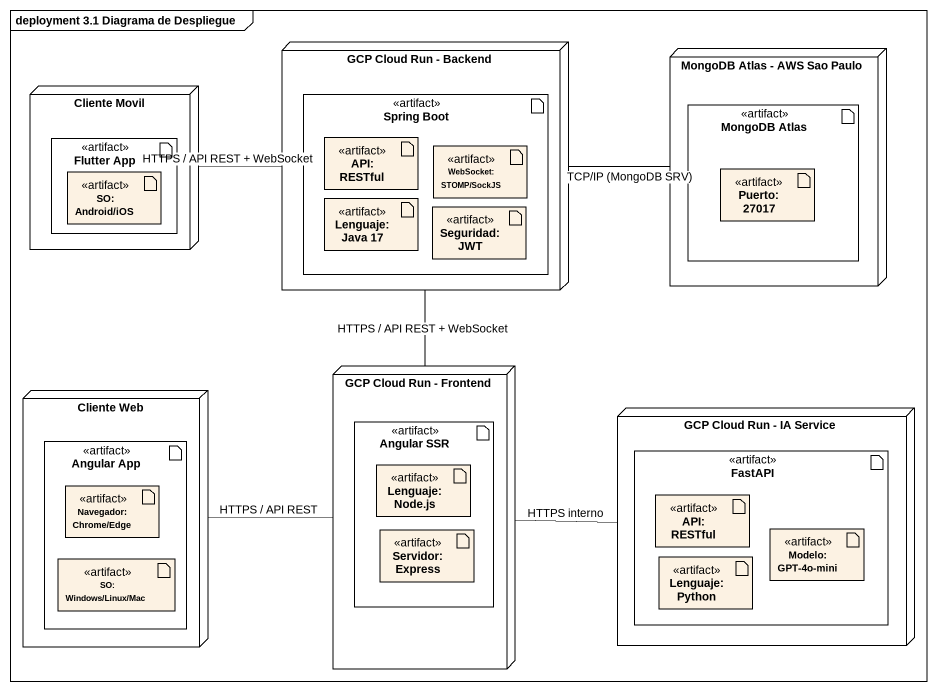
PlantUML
@startuml
mainframe deployment 3.1 Diagrama de Despliegue
node "GCP Cloud Run - Backend" as GCP_Cloud_Run_Backend {
  artifact "Spring Boot" as Spring_Boot <<artifact>> {
    artifact "API: RESTful" as API_RESTful <<artifact>>
    artifact "WebSocket: STOMP/SockJS" as WebSocket_STOMP_SockJS <<artifact>>
    artifact "Lenguaje: Java 17" as Lenguaje_Java_17 <<artifact>>
    artifact "Seguridad: JWT" as Seguridad_JWT <<artifact>>
  }
}
node "MongoDB Atlas - AWS Sao Paulo" as MongoDB_Atlas_AWS_Sao_Paulo {
  artifact "MongoDB Atlas" as MongoDB_Atlas <<artifact>> {
    artifact "Puerto: 27017" as Puerto_27017 <<artifact>>
  }
}
node "Cliente Movil" as Cliente_Movil {
  artifact "Flutter App" as Flutter_App <<artifact>> {
    artifact "SO: Android/iOS" as SO_Android_iOS <<artifact>>
  }
}
node "Cliente Web" as Cliente_Web {
  artifact "Angular App" as Angular_App <<artifact>> {
    artifact "Navegador: Chrome/Edge" as Navegador_Chrome_Edge <<artifact>>
    artifact "SO: Windows/Linux/Mac" as SO_Windows_Linux_Mac <<artifact>>
  }
}
node "GCP Cloud Run - Frontend" as GCP_Cloud_Run_Frontend {
  artifact "Angular SSR" as Angular_SSR <<artifact>> {
    artifact "Lenguaje: Node.js" as Lenguaje_Node_js <<artifact>>
    artifact "Servidor: Express" as Servidor_Express <<artifact>>
  }
}
node "GCP Cloud Run - IA Service" as GCP_Cloud_Run_IA_Service {
  artifact FastAPI <<artifact>> {
    artifact "API: RESTful" as API_RESTful_2 <<artifact>>
    artifact "Modelo: GPT-4o-mini" as Modelo_GPT_4o_mini <<artifact>>
    artifact "Lenguaje: Python" as Lenguaje_Python <<artifact>>
  }
}
GCP_Cloud_Run_Backend -left- Cliente_Movil : HTTPS / API REST + WebSocket
GCP_Cloud_Run_Backend -- GCP_Cloud_Run_Frontend : HTTPS / API REST + WebSocket
MongoDB_Atlas_AWS_Sao_Paulo -left- GCP_Cloud_Run_Backend : TCP/IP (MongoDB SRV)
GCP_Cloud_Run_Frontend -left- Cliente_Web : HTTPS / API REST
GCP_Cloud_Run_IA_Service -left- GCP_Cloud_Run_Frontend : HTTPS interno
@enduml
